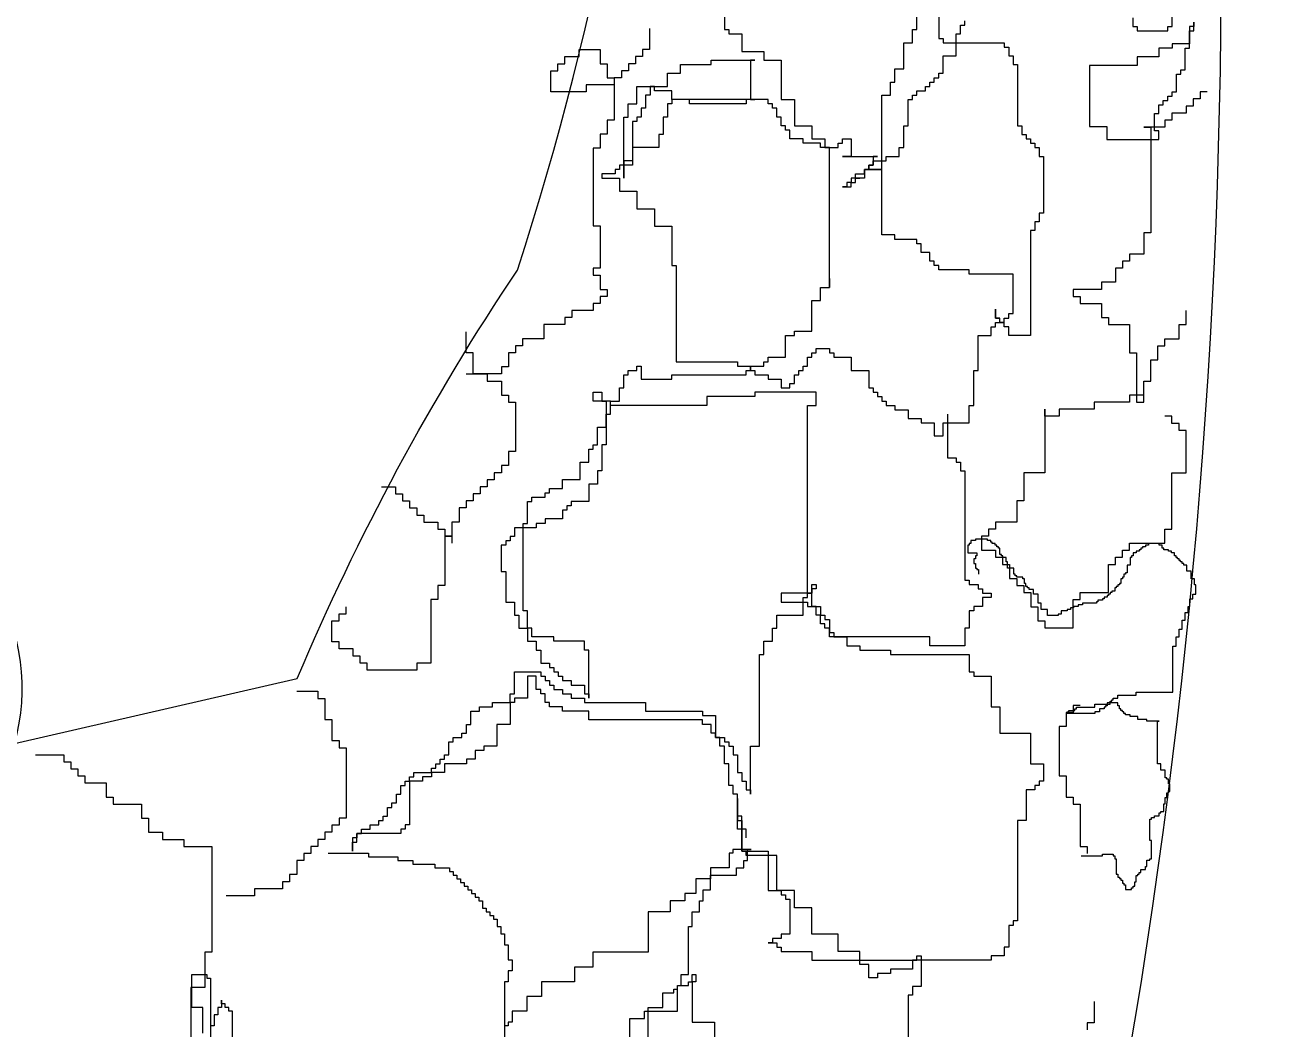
# Model space of a CAD drawing. Extents: x 356 to 4894, y 3257 to 6442.
# Drawn here: x 1681.8 to 1737.2, y 5581.6 to 5626.2 of the extents above; entities that cross this region are included whole.
import ezdxf

# ---------------------------------------------------------------- set-up
doc = ezdxf.new("R2010")
doc.units = 0
doc.header["$LTSCALE"] = 10
doc.header["$MEASUREMENT"] = 0
for name, color, linetype in [('3', 3, 'CONTINUOUS'), ('4', 4, 'CONTINUOUS'), ('DIM', 3, 'CONTINUOUS')]:
    doc.layers.add(name, color=color, linetype=linetype)

# ---------------------------------------------------------------- blocks, each defined once
blk = doc.blocks.new('FH12E021')
at = {"layer": '3'}
for points in [[(19.208, 151.419), (19.208, 151.011), (19.004, 151.011), (19.004, 150.806), (17.573, 150.806), (17.573, 151.011), (17.369, 151.011), (17.369, 152.849)], [(16.347, 151.215), (16.347, 151.011), (16.551, 151.011), (16.551, 150.194), (17.369, 150.194), (17.369, 149.989), (17.982, 149.989), (17.982, 149.581), (19.004, 149.581), (19.004, 149.172), (21.253, 149.172), (21.253, 146.312), (20.435, 146.312), (20.435, 145.699), (17.982, 145.699), (17.982, 146.108), (18.186, 146.108), (18.186, 146.925), (17.982, 146.925), (17.982, 147.334), (17.778, 147.334), (17.778, 147.538), (17.573, 147.538), (17.573, 147.742), (17.369, 147.742), (17.369, 147.946), (17.164, 147.946), (17.164, 148.764), (16.96, 148.764), (16.96, 148.968), (16.755, 148.968), (16.755, 149.989), (16.551, 149.989), (16.551, 150.806), (16.347, 150.806), (16.347, 151.215)], [(37.385, 112.851), (37.385, 113.262), (37.591, 113.262), (37.591, 113.878), (37.796, 113.878), (37.796, 114.906), (38.002, 114.906), (38.002, 115.317), (38.208, 115.317), (38.208, 116.344), (38.413, 116.344), (38.413, 117.166), (38.619, 117.166), (38.619, 117.577), (38.824, 117.577), (38.824, 117.783), (39.03, 117.783), (39.03, 118.194), (39.441, 118.194), (39.441, 118.399), (44.787, 118.399), (44.787, 118.81), (46.021, 118.81), (46.021, 119.016), (46.638, 119.016), (46.638, 119.221), (46.843, 119.221), (46.843, 119.632), (47.049, 119.632), (47.049, 119.838), (47.255, 119.838), (47.255, 120.454), (47.666, 120.454), (47.666, 119.427), (48.283, 119.427), (48.283, 119.221), (48.488, 119.221), (48.488, 118.194), (49.105, 118.194), (49.105, 117.166), (49.722, 117.166), (49.722, 116.961), (50.133, 116.961), (50.133, 116.55), (50.544, 116.55), (50.544, 116.344), (51.573, 116.344), (51.573, 115.933), (52.189, 115.933), (52.189, 115.728), (52.601, 115.728), (52.601, 115.522), (53.217, 115.522), (53.217, 113.467), (53.423, 113.467), (53.423, 113.262), (53.629, 113.262), (53.629, 113.056), (55.685, 113.056), (55.685, 112.851), (55.89, 112.851), (55.89, 112.234), (55.89, 112.645), (55.685, 112.645), (55.685, 113.056), (55.479, 113.056), (55.479, 113.262), (55.068, 113.262), (55.068, 113.467), (54.657, 113.467), (54.657, 113.673), (54.451, 113.673), (54.451, 113.878), (54.246, 113.878), (54.246, 114.289), (54.04, 114.289), (54.04, 114.495), (53.834, 114.495), (53.834, 114.906), (53.629, 114.906), (53.629, 115.317), (53.423, 115.317), (53.423, 115.522), (53.217, 115.522), (53.217, 115.728), (53.012, 115.728), (53.012, 115.933), (52.189, 115.933), (52.189, 116.139), (51.984, 116.139), (51.984, 116.344), (51.778, 116.344), (51.778, 116.55), (51.573, 116.55), (51.573, 116.755), (51.367, 116.755), (51.367, 117.372), (51.161, 117.372), (51.161, 117.577), (50.75, 117.577), (50.75, 117.783), (50.544, 117.783), (50.544, 118.194), (50.339, 118.194), (50.339, 118.81), (49.928, 118.81), (49.928, 119.016), (49.311, 119.016), (49.311, 119.221), (48.488, 119.221), (48.488, 119.632), (48.283, 119.632), (48.283, 120.659), (47.049, 120.659), (47.049, 120.454), (46.843, 120.454), (46.843, 120.249), (46.638, 120.249), (46.638, 120.043), (46.432, 120.043), (46.432, 119.838), (46.021, 119.838), (46.021, 119.632), (45.61, 119.632), (45.61, 119.427), (44.993, 119.427), (44.993, 119.221), (42.114, 119.221), (42.114, 118.81), (39.441, 118.81), (39.441, 118.605), (38.824, 118.605), (38.824, 117.577), (38.413, 117.577), (38.413, 117.372), (38.208, 117.372), (38.208, 117.166), (38.002, 117.166), (38.002, 116.755), (37.796, 116.755), (37.796, 115.933), (37.591, 115.933), (37.591, 115.522), (37.385, 115.522), (37.385, 115.111), (37.179, 115.111), (37.179, 114.906), (37.179, 117.166), (36.768, 117.166), (36.768, 121.481), (36.563, 121.481), (36.563, 122.098), (36.151, 122.098), (36.151, 122.714), (35.946, 122.714), (35.946, 123.331), (34.712, 123.331), (34.712, 124.153), (34.506, 124.153), (34.506, 124.358), (34.301, 124.358), (34.301, 124.769), (34.095, 124.769), (34.095, 124.564), (34.301, 124.564), (34.301, 124.358), (34.506, 124.358), (34.506, 133.194), (34.095, 133.194), (34.095, 133.811), (36.974, 133.811), (36.974, 133.605), (39.236, 133.605), (39.236, 133.194), (43.759, 133.194), (43.759, 133.4), (44.582, 133.4), (44.582, 133.811), (44.17, 133.811), (44.17, 133.4), (43.965, 133.4), (43.965, 131.345), (44.17, 131.345), (44.17, 130.112), (44.376, 130.112), (44.376, 129.496), (44.787, 129.496), (44.787, 128.674), (45.61, 128.674), (45.61, 128.468), (45.815, 128.468), (45.815, 128.263), (46.021, 128.263), (46.021, 127.852), (46.843, 127.852), (46.843, 127.646), (47.255, 127.646), (47.255, 127.441), (48.283, 127.441), (48.283, 127.03), (48.488, 127.03), (48.488, 126.824), (48.694, 126.824), (48.694, 126.619), (48.9, 126.619), (48.9, 125.386), (48.694, 125.386), (48.694, 123.947), (48.283, 123.947), (48.283, 123.331), (48.077, 123.331), (48.077, 122.714), (47.666, 122.714), (47.666, 122.098), (47.255, 122.098), (47.255, 121.687), (47.049, 121.687), (47.049, 121.07), (46.638, 121.07), (46.638, 120.865), (46.432, 120.865), (46.432, 120.659), (46.227, 120.659), (46.227, 120.454), (46.021, 120.454), (46.021, 120.249), (45.61, 120.249), (45.61, 120.043), (44.993, 120.043), (44.993, 119.632), (44.787, 119.632), (44.787, 119.427), (44.787, 121.687), (44.993, 121.687), (44.993, 122.098), (46.432, 122.098), (46.432, 122.303), (47.46, 122.303), (47.46, 122.714), (47.666, 122.714), (47.666, 123.536), (47.871, 123.536), (47.871, 127.646), (47.666, 127.646), (47.666, 128.674), (47.46, 128.674), (47.46, 128.879), (46.843, 128.879), (46.843, 129.085), (46.638, 129.085), (46.638, 129.29), (46.021, 129.29), (46.021, 129.701), (45.198, 129.701), (45.198, 130.523), (44.787, 130.523), (44.787, 131.139), (44.582, 131.139), (44.582, 131.345), (44.376, 131.345), (44.376, 132.167), (43.965, 132.167), (43.965, 132.783), (43.759, 132.783), (43.759, 133.4), (43.348, 133.4), (43.348, 134.016), (43.142, 134.016), (43.142, 134.633), (42.937, 134.633), (42.937, 134.838), (42.525, 134.838), (42.525, 135.044), (42.32, 135.044), (42.32, 134.427), (40.881, 134.427), (40.881, 134.633), (37.385, 134.633), (37.385, 134.838), (37.179, 134.838), (37.179, 135.044), (36.563, 135.044), (36.563, 135.249), (36.357, 135.249), (36.357, 135.455), (35.535, 135.455), (35.535, 136.482), (35.123, 136.482), (35.123, 136.688), (34.301, 136.688), (34.301, 138.126), (33.89, 138.126), (33.89, 138.743), (33.478, 138.743), (33.478, 139.154), (33.478, 138.743), (33.478, 145.318), (33.89, 145.318), (33.89, 145.524), (34.712, 145.524), (34.712, 145.729), (35.329, 145.729), (35.329, 146.14), (35.535, 146.14), (35.535, 146.346), (35.74, 146.346), (35.74, 146.757), (35.946, 146.757), (35.946, 147.168), (36.151, 147.168), (36.151, 147.373), (36.357, 147.373), (36.357, 147.579), (40.881, 147.579), (40.881, 147.99), (41.703, 147.99), (41.703, 148.195), (41.909, 148.195), (41.909, 147.784), (42.114, 147.784), (42.114, 147.168), (42.32, 147.168), (42.32, 146.757), (42.525, 146.757), (42.525, 146.551), (42.731, 146.551), (42.731, 144.702), (43.142, 144.702), (43.142, 143.88), (43.142, 146.757), (42.937, 146.757), (42.937, 147.373), (42.525, 147.373), (42.525, 148.195), (41.086, 148.195), (41.086, 148.812), (40.469, 148.812), (40.469, 149.223), (39.03, 149.223), (39.03, 149.428), (36.974, 149.428), (37.179, 149.428), (37.179, 147.579), (36.974, 147.579), (37.385, 147.579), (37.385, 147.373), (40.058, 147.373), (40.058, 147.579), (40.881, 147.579), (40.881, 147.373), (41.086, 147.373), (41.086, 146.757), (41.292, 146.757), (41.292, 145.935), (41.497, 145.935), (41.497, 145.318), (42.731, 145.318), (42.731, 144.496), (43.348, 144.496), (43.348, 144.291), (43.554, 144.291), (43.554, 144.085), (44.17, 144.085), (44.17, 143.88), (43.348, 143.88), (43.348, 143.263), (42.525, 143.263), (42.525, 142.441), (41.703, 142.441), (41.703, 141.619), (40.881, 141.619), (40.881, 139.77), (40.675, 139.77), (40.675, 135.249), (37.796, 135.249), (37.796, 135.044), (37.179, 135.044), (37.179, 134.838), (36.974, 134.838), (36.974, 134.633), (36.357, 134.633), (36.357, 134.427), (35.74, 134.427), (35.74, 134.016), (35.329, 134.016), (35.329, 134.222), (35.123, 134.222), (35.123, 134.633), (34.918, 134.633), (34.918, 134.838), (34.712, 134.838), (34.712, 135.044), (34.506, 135.044), (34.506, 135.455), (34.301, 135.455), (34.301, 135.66), (34.095, 135.66), (34.095, 135.866), (33.478, 135.866), (33.478, 135.66), (33.273, 135.66), (33.273, 135.455), (32.45, 135.455), (32.45, 134.838), (31.628, 134.838), (31.628, 134.016), (31.422, 134.016), (31.422, 133.811), (31.217, 133.811), (31.217, 133.605), (31.011, 133.605), (31.011, 133.4), (30.805, 133.4), (30.805, 133.194), (30.394, 133.194), (30.394, 132.989), (29.777, 132.989), (29.777, 132.578), (29.161, 132.578), (29.161, 132.372), (28.544, 132.372), (28.544, 131.756), (28.132, 131.756), (28.132, 132.372), (26.899, 132.372), (26.899, 133.194), (26.693, 133.194), (26.693, 134.838), (26.488, 134.838), (26.488, 136.482), (25.871, 136.482), (25.871, 136.893), (25.665, 136.893), (25.665, 137.099), (25.254, 137.099), (25.254, 137.304), (25.048, 137.304), (25.048, 137.51), (24.843, 137.51), (24.843, 139.359), (26.899, 139.359), (26.899, 139.565), (28.338, 139.565), (28.338, 139.77), (28.544, 139.77), (28.544, 139.975), (28.749, 139.975), (28.749, 140.386), (29.161, 140.386), (29.161, 140.797), (29.366, 140.797), (29.366, 141.003), (30.394, 141.003), (30.394, 141.208), (31.011, 141.208), (31.011, 147.784), (30.6, 147.784), (30.6, 148.401), (30.394, 148.401), (30.394, 149.017), (29.983, 149.017), (29.983, 150.25), (29.572, 150.25), (29.572, 150.866), (29.366, 150.866), (29.366, 151.483)], [(38.413, 151.894), (38.413, 150.866), (38.208, 150.866), (38.208, 150.661), (37.591, 150.661), (37.591, 149.839), (36.563, 149.839), (36.563, 149.428), (35.74, 149.428), (35.74, 147.579), (35.123, 147.579), (35.123, 146.346), (34.301, 146.346), (34.301, 145.729), (33.684, 145.729), (33.684, 145.318), (33.067, 145.318), (33.067, 145.524), (32.862, 145.524), (32.862, 145.729), (32.45, 145.729), (32.45, 144.907), (32.862, 144.907), (31.217, 144.907), (31.422, 144.907), (31.422, 144.496), (31.628, 144.496), (31.628, 144.291), (31.011, 144.291), (31.833, 144.291), (31.833, 143.88), (32.45, 143.88), (32.45, 143.674), (32.656, 143.674), (32.656, 143.469), (32.862, 143.469), (32.45, 143.469), (32.45, 143.674), (32.245, 143.674), (32.245, 143.88), (32.039, 143.88), (32.245, 143.88), (32.245, 144.085), (31.833, 144.085), (31.833, 144.291), (31.628, 144.291), (31.628, 144.496), (31.422, 144.496), (31.422, 144.702), (30.805, 144.702), (30.805, 144.907), (30.189, 144.907), (30.189, 145.318), (29.983, 145.318), (29.983, 146.346), (29.777, 146.346), (29.777, 147.579), (29.572, 147.579), (29.572, 147.784), (29.366, 147.784), (29.366, 147.99), (28.955, 147.99), (28.955, 148.195), (28.749, 148.195), (28.749, 148.401), (28.544, 148.401), (28.544, 148.606), (28.338, 148.606), (28.338, 148.812), (28.132, 148.812), (28.132, 149.633), (27.516, 149.633), (27.516, 150.661), (27.31, 150.661), (27.31, 151.072), (27.104, 151.072), (27.104, 151.277)], [(28.338, 151.688), (28.338, 150.455), (28.132, 150.455), (28.132, 150.25), (25.254, 150.25), (25.254, 150.044), (25.048, 150.044), (25.048, 149.633), (24.843, 149.633), (24.843, 149.223), (24.637, 149.223), (24.637, 146.346), (24.431, 146.346), (24.431, 145.935), (24.226, 145.935), (24.226, 145.729), (24.02, 145.729), (24.02, 145.524), (23.815, 145.524), (23.815, 145.318), (23.609, 145.318), (23.609, 144.907), (23.403, 144.907), (23.403, 142.236), (23.609, 142.236), (23.609, 141.825), (23.815, 141.825), (23.815, 141.414), (24.02, 141.414), (24.02, 136.482), (25.048, 136.482), (25.048, 136.893), (25.254, 136.893), (25.254, 137.099), (25.459, 137.099), (25.459, 137.304), (25.665, 137.304), (25.665, 137.715), (25.665, 137.304), (25.459, 137.304)], [(41.928, 150.921), (41.928, 149.927), (42.259, 149.927), (42.259, 149.595), (42.591, 149.595), (42.591, 149.263), (42.923, 149.263), (42.923, 148.932), (43.255, 148.932), (43.255, 148.6), (43.587, 148.6), (43.587, 148.268), (44.914, 148.268), (44.914, 147.937), (46.573, 147.937), (46.573, 148.932), (46.241, 148.932), (46.241, 149.263), (45.91, 149.263), (45.91, 149.595), (45.246, 149.595), (45.246, 149.927), (44.25, 149.927), (44.25, 149.263), (43.919, 149.263), (43.919, 148.6), (43.587, 148.6), (43.587, 146.61), (43.919, 146.61), (43.919, 145.947), (44.25, 145.947), (44.25, 145.284), (44.582, 145.284), (44.582, 141.636), (44.25, 141.636), (44.25, 139.646), (44.582, 139.646), (44.582, 139.314), (44.25, 139.314), (44.25, 138.651), (43.919, 138.651), (43.919, 138.319), (44.25, 138.319), (44.25, 137.988), (44.582, 137.988), (44.582, 137.656), (45.578, 137.656), (45.578, 137.325), (45.91, 137.325), (45.91, 136.993), (46.905, 136.993), (46.905, 136.33), (47.9, 136.33), (47.9, 135.998), (48.232, 135.998), (48.232, 135.666), (48.564, 135.666), (48.564, 135.003), (48.896, 135.003), (48.896, 134.672), (50.223, 134.672), (50.223, 135.666), (50.555, 135.666), (50.555, 136.661)], [(15.713, 147.937), (16.045, 147.937), (16.045, 147.605), (16.376, 147.605), (16.376, 147.273), (16.708, 147.273), (16.708, 146.942), (17.372, 146.942), (17.372, 146.61), (17.704, 146.61), (17.704, 146.279), (18.699, 146.279), (18.367, 146.279), (18.367, 141.304), (18.699, 141.304), (18.699, 140.309), (19.363, 140.309), (19.363, 139.978), (19.695, 139.978), (19.695, 139.646), (20.027, 139.646), (20.027, 138.983), (20.69, 138.983), (20.69, 138.651), (22.018, 138.651), (22.018, 138.319), (21.686, 138.319), (21.686, 137.988), (20.69, 137.988), (20.69, 137.325), (20.358, 137.325), (20.358, 136.993), (19.363, 136.993), (19.363, 135.666), (19.031, 135.666), (19.031, 133.345), (18.699, 133.345), (18.699, 134.34), (18.367, 134.34), (18.367, 135.335), (18.036, 135.335), (18.036, 135.998), (17.704, 135.998), (17.704, 136.33), (17.04, 136.33), (17.04, 136.993), (16.708, 136.993), (16.708, 137.656)], [(50.555, 134.672), (49.56, 134.672), (49.56, 134.34), (48.896, 134.34), (48.896, 133.677), (48.564, 133.677), (48.564, 133.345), (48.232, 133.345), (48.232, 131.024), (48.564, 131.024), (48.564, 130.36), (48.896, 130.36), (48.896, 130.029), (49.228, 130.029), (49.228, 129.697), (49.56, 129.697), (49.56, 129.365), (49.891, 129.365), (49.891, 129.034), (50.223, 129.034), (50.223, 128.702), (50.555, 128.702), (50.555, 128.371), (50.887, 128.371), (50.887, 127.707), (51.219, 127.707), (51.219, 127.044), (51.551, 127.044), (51.551, 124.723), (51.882, 124.723), (51.882, 124.059), (52.214, 124.059), (52.214, 121.075), (52.878, 121.075), (52.878, 120.743), (55.201, 120.743), (55.201, 121.075), (55.533, 121.075), (55.533, 121.406), (55.864, 121.406), (55.864, 121.738), (56.528, 121.738), (56.528, 122.07), (56.86, 122.07), (56.86, 123.064), (56.528, 123.064), (56.528, 123.396), (56.196, 123.396), (56.196, 123.728)], [(18.699, 133.677), (19.363, 133.677), (19.363, 133.345), (21.022, 133.345), (21.022, 133.013), (22.681, 133.013), (22.681, 132.682), (23.345, 132.682), (23.345, 133.013), (23.345, 130.029), (24.34, 130.029), (24.34, 128.702), (24.672, 128.702), (24.672, 127.707), (25.668, 127.707), (25.668, 127.376), (26, 127.376), (26, 127.044), (26.331, 127.044), (26.331, 126.381), (25.668, 126.381), (25.668, 126.049), (25.336, 126.049), (25.336, 125.718), (25.004, 125.718), (25.004, 125.054), (24.672, 125.054), (24.672, 124.723), (24.34, 124.723), (24.34, 124.391), (24.009, 124.391), (24.009, 123.728), (23.677, 123.728), (23.677, 123.064), (23.345, 123.064), (23.345, 122.733), (22.018, 122.733), (22.018, 124.059), (21.686, 124.059), (21.686, 124.391), (20.358, 124.391), (20.358, 125.718), (20.027, 125.718), (20.027, 126.049), (19.695, 126.049), (19.695, 126.381), (19.363, 126.381), (19.363, 126.712), (17.704, 126.712), (17.704, 127.376), (17.372, 127.376), (17.372, 130.029), (16.708, 130.029), (16.708, 132.019), (17.04, 132.019), (17.04, 132.35), (17.372, 132.35), (17.372, 132.682), (17.704, 132.682)], [(27.927, 132.783), (27.927, 130.728), (27.516, 130.728), (27.516, 130.523), (27.31, 130.523), (27.31, 130.112), (27.104, 130.112), (27.104, 124.975), (26.899, 124.975), (26.899, 124.769), (26.488, 124.769), (26.488, 124.564), (26.282, 124.564), (26.282, 124.358), (25.871, 124.358), (25.871, 124.153), (26.282, 124.153), (26.282, 123.742), (26.693, 123.742), (26.693, 123.536), (26.899, 123.536), (26.899, 122.714), (27.104, 122.714), (27.104, 121.892), (28.749, 121.892), (28.749, 122.303), (33.478, 122.303), (33.478, 122.714), (33.684, 122.714), (33.684, 122.92), (33.89, 122.92), (33.89, 123.331), (34.095, 123.331), (34.095, 123.742), (34.301, 123.742), (34.301, 124.358), (35.74, 124.358), (35.74, 123.947), (34.506, 123.947), (34.506, 123.742), (33.89, 123.742), (33.89, 123.331), (33.684, 123.331), (33.684, 123.125), (33.478, 123.125), (33.478, 122.509), (33.273, 122.509), (33.273, 122.303), (32.656, 122.303), (32.656, 121.892), (32.039, 121.892), (32.039, 121.687), (30.6, 121.687), (30.6, 121.481), (26.899, 121.481), (26.899, 120.659), (26.693, 120.659), (26.693, 120.454), (25.871, 120.454), (25.871, 119.016), (25.459, 119.016), (25.459, 117.783), (24.02, 117.783), (24.02, 116.344), (23.403, 116.344), (23.403, 115.522), (23.609, 115.522), (23.609, 115.317), (23.815, 115.317), (23.815, 115.111), (24.226, 115.111), (24.226, 113.673), (24.637, 113.673), (24.637, 108.947), (24.843, 108.947), (24.843, 108.741), (25.048, 108.741), (25.048, 107.714), (25.254, 107.714), (25.254, 107.303), (25.871, 107.303), (25.871, 107.097), (29.572, 107.097), (29.572, 106.686), (30.6, 106.686), (30.6, 106.481), (31.217, 106.481), (31.217, 106.275), (31.628, 106.275), (31.628, 106.892), (32.039, 106.892), (32.039, 107.508), (33.067, 107.508), (33.067, 108.33), (34.301, 108.33), (34.301, 109.563), (35.123, 109.563), (35.123, 110.385), (35.946, 110.385), (35.946, 112.029), (37.385, 112.029), (37.385, 112.234), (37.591, 112.234), (37.591, 113.262), (37.796, 113.262), (37.796, 114.7), (37.796, 113.673), (37.591, 113.673), (37.591, 112.234), (36.357, 112.234), (36.357, 110.385), (35.74, 110.385), (35.74, 110.18), (35.535, 110.18), (35.535, 109.974), (35.329, 109.974), (35.329, 108.33), (35.74, 108.33), (35.74, 108.125), (36.151, 108.125), (36.151, 107.919), (36.357, 107.919), (35.946, 107.919), (35.946, 107.714), (35.74, 107.714), (35.74, 107.508), (34.301, 107.508), (34.301, 107.097), (29.366, 107.097), (29.366, 107.303), (29.161, 107.303), (29.161, 105.864), (29.572, 105.864), (29.572, 105.453), (29.777, 105.453), (29.777, 102.371)], [(54.537, 129.365), (53.873, 129.365), (53.873, 129.034), (53.542, 129.034), (53.542, 128.702), (53.21, 128.702), (53.21, 128.371), (52.878, 128.371), (52.878, 128.039), (52.546, 128.039), (52.546, 127.707), (51.882, 127.707), (51.882, 127.376), (51.551, 127.376), (51.551, 127.044), (51.219, 127.044), (51.219, 126.712)], [(21.644, 112.016), (20.636, 112.016), (20.636, 112.088), (20.132, 112.088), (20.132, 112.016), (20.06, 112.016), (20.06, 111.872), (19.988, 111.872), (19.988, 111.152), (19.916, 111.152), (19.916, 111.008), (19.844, 111.008), (19.844, 110.937), (19.772, 110.937), (19.772, 110.865), (19.7, 110.865), (19.7, 110.721), (19.628, 110.721), (19.628, 110.649), (19.556, 110.649), (19.556, 110.433), (19.268, 110.433), (19.268, 110.505), (19.196, 110.505), (19.196, 110.577), (19.124, 110.577), (19.124, 110.793), (19.052, 110.793), (19.052, 111.08), (18.98, 111.08), (18.98, 111.152), (18.908, 111.152), (18.908, 111.224), (18.836, 111.224), (18.836, 111.368), (18.62, 111.368), (18.62, 111.512), (18.548, 111.512), (18.548, 111.8), (18.404, 111.8), (18.404, 111.872), (18.332, 111.872), (18.332, 112.735), (18.404, 112.735), (18.404, 113.742), (18.332, 113.742), (18.332, 113.814), (18.188, 113.814), (18.188, 113.886), (17.972, 113.886), (17.972, 114.03), (17.901, 114.03), (17.901, 114.102), (17.757, 114.102), (17.757, 114.462), (17.685, 114.462), (17.685, 114.75), (17.613, 114.75), (17.613, 114.966), (17.541, 114.966), (17.541, 115.038), (17.469, 115.038), (17.469, 115.397), (17.541, 115.397), (17.541, 115.613), (17.613, 115.613), (17.613, 115.685), (17.685, 115.685), (17.685, 116.045), (17.901, 116.045), (17.901, 116.333), (18.044, 116.333), (18.044, 118.347), (17.972, 118.347), (18.548, 118.347), (18.548, 118.419), (18.98, 118.419), (18.98, 118.563), (19.34, 118.563), (19.34, 118.635), (19.556, 118.635), (19.556, 118.707), (19.628, 118.707), (19.628, 118.779), (19.7, 118.779), (19.7, 118.851), (19.772, 118.851), (19.772, 118.923), (19.844, 118.923), (19.844, 119.067), (19.916, 119.067), (19.916, 119.211), (20.42, 119.211), (20.42, 119.067), (20.492, 119.067), (20.492, 118.995), (20.564, 118.995), (20.564, 118.923), (20.78, 118.923), (20.78, 118.779), (20.996, 118.779), (20.996, 118.707), (22.292, 118.707), (22.292, 118.779), (22.22, 118.779), (22.22, 118.851), (21.932, 118.851), (21.932, 118.923), (21.86, 118.923), (21.86, 118.995), (20.996, 118.995), (20.996, 119.139), (20.276, 119.139), (20.276, 119.282), (20.204, 119.282), (20.204, 119.354), (20.132, 119.354), (20.132, 119.426), (19.916, 119.426), (19.916, 119.57), (19.052, 119.57), (19.052, 119.714), (17.325, 119.714), (17.325, 121.873), (17.181, 121.873), (17.181, 122.304), (17.037, 122.304), (17.037, 122.664), (16.893, 122.664), (16.893, 123.096), (16.749, 123.096), (16.749, 123.455), (16.605, 123.455), (16.605, 123.743), (16.533, 123.743), (16.533, 124.103), (16.389, 124.103), (16.389, 124.319), (16.245, 124.319), (16.245, 124.75), (16.317, 124.75), (16.317, 125.038), (16.461, 125.038), (16.461, 125.398), (16.677, 125.398), (16.677, 125.686), (16.821, 125.686), (16.821, 125.758), (16.893, 125.758), (16.893, 125.83), (16.965, 125.83), (16.965, 125.902), (17.037, 125.902), (17.037, 125.974), (17.109, 125.974), (17.109, 126.046), (17.181, 126.046), (17.181, 126.117), (17.253, 126.117), (17.253, 126.261), (17.397, 126.261), (17.397, 126.333), (17.541, 126.333), (17.541, 126.405), (17.757, 126.405), (17.757, 126.477), (17.829, 126.477), (17.829, 126.621), (17.972, 126.621), (17.972, 126.693), (18.476, 126.693), (18.476, 126.621), (18.62, 126.621), (18.62, 126.549), (18.764, 126.549), (18.764, 126.477), (18.836, 126.477), (18.836, 126.405), (18.908, 126.405), (18.908, 126.333), (19.052, 126.333), (19.052, 126.261), (19.196, 126.261), (19.196, 126.117), (19.268, 126.117), (19.268, 126.046), (19.34, 126.046), (19.34, 125.686), (19.484, 125.686), (19.484, 125.326), (19.556, 125.326), (19.556, 125.254), (19.628, 125.254), (19.628, 125.11), (19.7, 125.11), (19.7, 125.038), (19.772, 125.038), (19.772, 124.822), (19.844, 124.822), (19.844, 124.75), (19.916, 124.75), (19.916, 124.679), (19.988, 124.679), (19.988, 124.607), (20.06, 124.607), (20.06, 124.463), (20.204, 124.463), (20.204, 124.391), (20.276, 124.391), (20.276, 124.319), (20.348, 124.319), (20.348, 124.247), (20.42, 124.247), (20.42, 124.175), (20.564, 124.175), (20.564, 124.103), (20.636, 124.103), (20.636, 124.031), (20.852, 124.031), (20.852, 123.959), (20.924, 123.959), (20.924, 123.887), (21.572, 123.887), (21.572, 123.815), (21.788, 123.815), (21.788, 123.743), (22.004, 123.743), (22.004, 123.671), (22.148, 123.671), (22.148, 123.599), (22.292, 123.599), (22.292, 123.527), (22.58, 123.527), (22.58, 123.383), (22.724, 123.383), (22.724, 123.312), (23.228, 123.312), (23.228, 123.599), (23.516, 123.599), (23.516, 123.887), (23.66, 123.887), (23.66, 124.319), (23.876, 124.319), (23.876, 124.535), (24.092, 124.535), (24.092, 124.607), (24.164, 124.607), (24.164, 124.679), (24.236, 124.679), (24.236, 124.822), (24.308, 124.822), (24.308, 125.038), (24.38, 125.038), (24.38, 125.11), (24.668, 125.11), (24.668, 125.182), (24.74, 125.182), (24.74, 125.254), (24.812, 125.254), (24.812, 125.542), (25.1, 125.542), (25.1, 125.83), (25.172, 125.83), (25.172, 126.046), (25.316, 126.046), (25.316, 126.117), (25.388, 126.117), (25.388, 126.189), (25.46, 126.189), (25.46, 126.477), (25.532, 126.477), (25.532, 126.549), (25.604, 126.549), (25.604, 126.621), (25.676, 126.621), (25.676, 126.693), (25.82, 126.693), (25.82, 126.765), (25.892, 126.765), (25.892, 126.837), (26.036, 126.837), (26.036, 126.909), (26.611, 126.909), (26.611, 126.837), (26.827, 126.837), (26.827, 126.693), (26.899, 126.693), (26.899, 126.621), (26.971, 126.621), (26.971, 126.261), (26.539, 126.261), (26.539, 126.117), (26.611, 126.117), (26.611, 125.974), (26.683, 125.974), (26.683, 125.758), (26.611, 125.758), (26.611, 125.542), (26.539, 125.542), (26.539, 125.47), (26.467, 125.47), (26.467, 125.254)], [(58.519, 119.748), (57.524, 119.748), (57.524, 119.417), (57.192, 119.417), (57.192, 118.422), (56.86, 118.422), (56.86, 117.427), (56.528, 117.427), (56.528, 117.095), (56.196, 117.095), (56.196, 113.779), (56.528, 113.779), (56.528, 113.447), (56.86, 113.447), (56.86, 113.116), (57.192, 113.116), (57.192, 112.784), (57.524, 112.784), (57.524, 112.452), (57.855, 112.452), (57.855, 112.121), (58.187, 112.121), (58.187, 111.789), (58.519, 111.789), (58.519, 111.126), (58.851, 111.126), (58.851, 110.794), (59.183, 110.794), (59.183, 110.463), (60.51, 110.463), (60.51, 110.131), (61.837, 110.131)], [(21.686, 119.085), (22.018, 119.085), (22.018, 118.753), (22.349, 118.753), (22.349, 118.09), (22.681, 118.09), (22.681, 115.769), (22.349, 115.769), (22.349, 114.774), (22.018, 114.774), (22.018, 114.442), (21.686, 114.442), (21.686, 112.452), (21.354, 112.452), (21.354, 112.121)], [(70.797, 116.764), (69.47, 116.764), (69.47, 116.432), (69.138, 116.432), (69.138, 116.1), (68.806, 116.1), (68.806, 115.769), (68.474, 115.769), (68.474, 115.437), (67.479, 115.437), (67.479, 114.774), (67.147, 114.774), (67.147, 114.442), (65.819, 114.442), (65.819, 113.779), (65.488, 113.779), (65.488, 113.116), (64.824, 113.116), (64.824, 112.784), (63.828, 112.784), (63.828, 112.452), (62.501, 112.452), (62.501, 107.478), (62.833, 107.478), (62.833, 105.82), (63.497, 105.82), (63.497, 98.192)], [(57.044, 112.139), (55.141, 112.139), (55.141, 111.966), (53.758, 111.966), (53.758, 111.793), (53.066, 111.793), (53.066, 111.62), (52.028, 111.62), (52.028, 111.447), (51.337, 111.447), (51.337, 111.274), (51.164, 111.274), (51.164, 111.102), (50.991, 111.102), (50.991, 110.929), (50.818, 110.929), (50.818, 110.756), (50.645, 110.756), (50.645, 110.583), (50.472, 110.583), (50.472, 110.41), (50.299, 110.41), (50.299, 110.237), (50.126, 110.237), (50.126, 110.064), (49.953, 110.064), (49.953, 109.892), (49.78, 109.892), (49.78, 109.546), (49.607, 109.546), (49.607, 109.373), (49.434, 109.373), (49.434, 109.2), (49.261, 109.2), (49.261, 109.027), (49.088, 109.027), (49.088, 108.682), (48.915, 108.682), (48.915, 108.336), (48.742, 108.336), (48.742, 107.818), (48.57, 107.818), (48.57, 107.126), (48.397, 107.126), (48.397, 106.608), (48.57, 106.608), (48.57, 106.089), (48.742, 106.089), (48.742, 101.077)], [(61.54, 102.287), (61.54, 104.707), (61.713, 104.707), (61.713, 104.879), (61.886, 104.879), (61.886, 105.052), (62.059, 105.052), (62.059, 105.225), (62.059, 104.879), (62.232, 104.879), (62.232, 104.534), (62.405, 104.534), (62.405, 104.015), (62.578, 104.015), (62.578, 102.978)], [(62.924, 103.67), (62.924, 104.879), (63.443, 104.879), (63.443, 106.435), (62.751, 106.435), (62.751, 106.262), (62.578, 106.262), (62.578, 103.324)], [(41.998, 103.151), (41.998, 104.707), (40.614, 104.707), (40.614, 105.916), (40.441, 105.916), (40.441, 106.435), (40.095, 106.435), (40.095, 108.682), (39.922, 108.682), (39.922, 109.373), (39.577, 109.373), (39.577, 109.892), (39.404, 109.892), (39.404, 110.41), (39.058, 110.41), (39.058, 111.102), (37.847, 111.102), (37.847, 111.447), (37.501, 111.447), (37.501, 111.793), (37.328, 111.793), (37.328, 112.311), (37.155, 112.311), (38.02, 112.311), (38.02, 112.139), (38.193, 112.139), (38.193, 111.447), (39.058, 111.447), (39.058, 110.929), (39.749, 110.929), (39.749, 110.237), (40.268, 110.237), (40.268, 109.892), (40.96, 109.892), (40.96, 109.373), (41.998, 109.373), (41.998, 107.472), (44.592, 107.472), (44.592, 106.781), (45.457, 106.781), (45.457, 106.089), (47.013, 106.089), (47.013, 105.398), (47.705, 105.398), (47.705, 104.707), (48.397, 104.707), (48.397, 104.188), (48.57, 104.188), (48.57, 104.015), (48.742, 104.015), (48.742, 103.842)], [(42.862, 103.151), (42.862, 104.361), (42.171, 104.361), (42.171, 104.707), (41.998, 104.707), (41.998, 104.879), (41.306, 104.879), (41.306, 105.571), (40.787, 105.571), (40.787, 105.744), (40.614, 105.744), (40.614, 105.916), (40.095, 105.916), (40.095, 106.089), (39.922, 106.089), (39.922, 106.435), (39.749, 106.435), (39.749, 106.089), (39.922, 106.089), (39.922, 104.188), (38.885, 104.188), (38.885, 103.497)], [(21.022, 105.156), (21.022, 104.162), (21.354, 104.162), (21.354, 103.83)]]:
    blk.add_lwpolyline(points, dxfattribs=at)
at = {"layer": '4'}
for points in [[(23.013, 284.331), (12.666, 278.915), (17.1, 269.559, -0.180195), (22.027, 212.439, 0.070284), (15.129, 159.75, 0.094236), (34.345, 46.987, -0.431207)], [(84.11, 199.636, 0.212316), (82.286, 192.642, 0.228918), (78.197, 183.878), (60.459, 177.477), (63.975, 172.012, 0.277676), (67.85, 169.786), (67.85, 166.151, -0.121903), (74.255, 161.72, -0.235325), (74.255, 144.485, 0.203309), (74.748, 138.576, -0.547586), (72.777, 124.788, 0.204749), (71.792, 117.293), (58.489, 120.357, 0.047645), (48.141, 139.561, -0.064765), (41.243, 176.492, -0.006316), (41.736, 222.287, 0.0856)]]:
    blk.add_lwpolyline(points, format="xyb", dxfattribs=at)

msp = doc.modelspace()

# ---------------------------------------------------------------- block references
at = {"layer": 'DIM', "xscale": -0.9450000000000001, "yscale": 0.9450000000000001, "zscale": 0.9450000000000001}
msp.add_blockref('FH12E021', (1749.18, 5483.467), dxfattribs=at)

doc.saveas('drawing.dxf')
